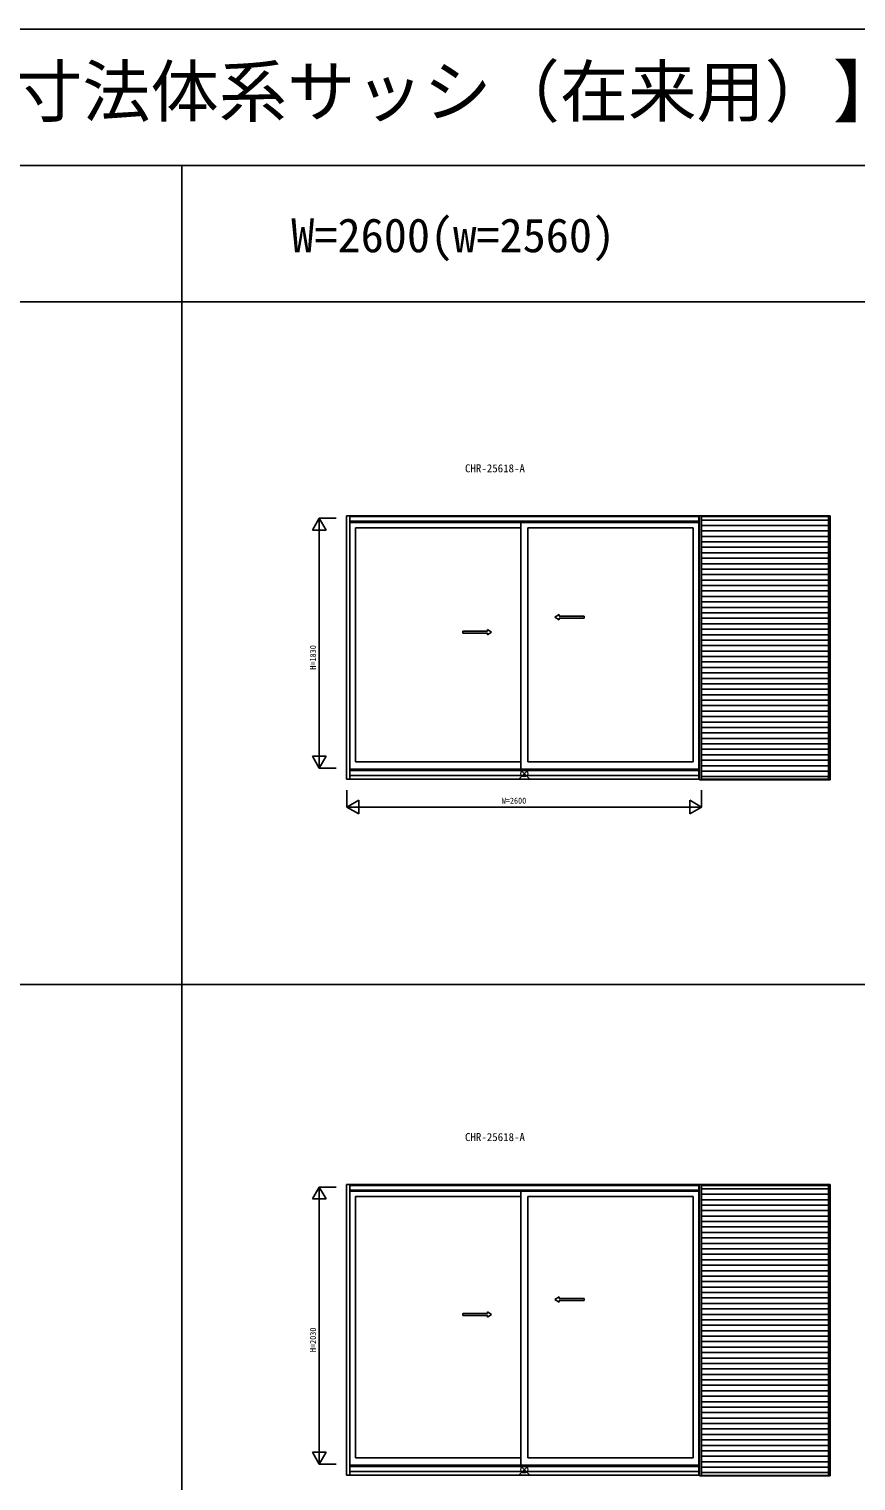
# Model space of a CAD drawing. Units: millimetres, scale not verified. Extents: x -27506 to 27500, y -20006 to 20000.
# Drawn here: x -4021 to 2039, y 9362 to 20000 of the extents above; entities that cross this region are included whole.
import ezdxf
from ezdxf.enums import TextEntityAlignment as Align

# ---------------------------------------------------------------- set-up
doc = ezdxf.new("R2010")
doc.units = ezdxf.units.MM
doc.header["$LTSCALE"] = 24
for name, color, linetype in [('0-0_0', 7, 'Continuous'), ('0-1_YKK_A1', 4, 'Continuous'), ('0-2_YKK_A2', 3, 'Continuous'), ('0-7_YKK_F1', 7, 'Continuous'), ('0-9_YKK_N1', 2, 'Continuous')]:
    doc.layers.add(name, color=color, linetype=linetype)
doc.layers.add('0-8_YKK_IN', color=1, linetype='Continuous', lineweight=18)
doc.styles.add('ＭＳ ゴシック', font='')
doc.styles.get('ＭＳ ゴシック').set_extended_font_data('MS Gothic')

msp = doc.modelspace()

# ---------------------------------------------------------------- linework, layer by layer
at = {"layer": '0-1_YKK_A1'}
for p, q in [((-1694.3, 16433.27), (893.5, 16433.27)), ((-1694.3, 16433.27), (-1694.3, 14504.7)), ((-1669, 16433.27), (-1669, 14504.7)), ((-1669, 16427.5), (888.5, 16427.5)), ((-1669, 16393), (888.5, 16393)), ((-1669, 16384), (888.5, 16384)), ((-416.49, 14578.2), (-416.49, 16384)), ((888.5, 16433.27), (888.5, 14504.7)), ((-1629.49, 14631), (-1629.49, 16346)), ((-416.49, 16346), (-1629.49, 16346)), ((-366.49, 16346), (846.5, 16346)), ((-366.49, 16346), (-366.49, 14631)), ((846.5, 14631), (846.5, 16346)), ((-136.78, 15710.96), (-166.78, 15690.97)), ((-136.79, 15670.97), (-166.78, 15690.97)), ((-136.79, 15670.97), (-136.79, 15683.46)), ((46.55, 15683.46), (-136.79, 15683.46)), ((-136.78, 15698.46), (-136.78, 15710.96)), ((46.56, 15698.45), (-136.78, 15698.46)), ((46.55, 15683.46), (46.55, 15698.45)), ((-842.55, 15588.45), (-661.21, 15588.46)), ((-842.54, 15573.46), (-842.54, 15588.45)), ((-842.54, 15573.46), (-661.2, 15573.46)), ((-661.21, 15588.46), (-661.21, 15600.96)), ((-661.21, 15600.96), (-631.21, 15580.97)), ((-661.2, 15560.97), (-631.21, 15580.97)), ((-661.2, 15560.97), (-661.2, 15573.46)), ((-1669, 14578.2), (888.5, 14578.2)), ((-416.49, 14631), (-1629.49, 14631)), ((-366.49, 14631), (846.5, 14631)), ((-1694.3, 14504.7), (893.5, 14504.7)), ((-1669, 14568.2), (888.5, 14568.2)), ((-1669, 14530.2), (888.5, 14530.2)), ((-1694.3, 11533.27), (893.5, 11533.27)), ((-1694.3, 11533.27), (-1694.3, 9404.7)), ((-1669, 11533.27), (-1669, 9404.7)), ((-1669, 11527.5), (888.5, 11527.5)), ((-1669, 11493), (888.5, 11493)), ((888.5, 11533.27), (888.5, 9404.7)), ((-1669, 11484), (888.5, 11484)), ((-1629.49, 9531), (-1629.49, 11446)), ((-416.49, 11446), (-1629.49, 11446)), ((-416.49, 9478.2), (-416.49, 11484)), ((-366.49, 11446), (846.5, 11446)), ((-366.49, 11446), (-366.49, 9531)), ((846.5, 9531), (846.5, 11446)), ((-136.78, 10710.96), (-166.78, 10690.97)), ((-136.79, 10670.97), (-166.78, 10690.97)), ((-136.79, 10670.97), (-136.79, 10683.46)), ((46.55, 10683.46), (-136.79, 10683.46)), ((-136.78, 10698.46), (-136.78, 10710.96)), ((46.56, 10698.45), (-136.78, 10698.46)), ((46.55, 10683.46), (46.55, 10698.45)), ((-842.55, 10588.45), (-661.21, 10588.46)), ((-842.54, 10573.46), (-842.54, 10588.45)), ((-842.54, 10573.46), (-661.2, 10573.46)), ((-661.21, 10588.46), (-661.21, 10600.96)), ((-661.21, 10600.96), (-631.21, 10580.97)), ((-661.2, 10560.97), (-631.21, 10580.97)), ((-661.2, 10560.97), (-661.2, 10573.46)), ((-1669, 9478.2), (888.5, 9478.2)), ((-1669, 9468.2), (888.5, 9468.2)), ((-416.49, 9531), (-1629.49, 9531)), ((-366.49, 9531), (846.5, 9531)), ((-1694.3, 9404.7), (893.5, 9404.7)), ((-1669, 9430.2), (888.5, 9430.2))]:
    msp.add_line(p, q, dxfattribs=at)
at = {"layer": '0-2_YKK_A2'}
for p, q in [((893.5, 14499.2), (893.5, 16433.27)), ((893.5, 16433.27), (1851.5, 16433.27)), ((907.5, 14499.2), (907.5, 16433.27)), ((1837.5, 16427.5), (907.5, 16427.5)), ((907.5, 16402.5), (1837.5, 16402.5)), ((1837.5, 16433.27), (1837.5, 14499.2)), ((1851.5, 16433.27), (1851.5, 14499.2)), ((1837.5, 16362.5), (907.5, 16362.5)), ((1837.5, 16322.5), (907.5, 16322.5)), ((1837.5, 16282.5), (907.5, 16282.5)), ((1837.5, 16242.5), (907.5, 16242.5)), ((1837.5, 16202.5), (907.5, 16202.5)), ((1837.5, 16162.5), (907.5, 16162.5)), ((1837.5, 16122.5), (907.5, 16122.5)), ((1837.5, 16082.5), (907.5, 16082.5)), ((1837.5, 16042.5), (907.5, 16042.5)), ((1837.5, 16002.5), (907.5, 16002.5)), ((1837.5, 15962.5), (907.5, 15962.5)), ((1837.5, 15922.5), (907.5, 15922.5)), ((1837.5, 15882.5), (907.5, 15882.5)), ((1837.5, 15842.5), (907.5, 15842.5)), ((1837.5, 15802.5), (907.5, 15802.5)), ((1837.5, 15762.5), (907.5, 15762.5)), ((1837.5, 15722.5), (907.5, 15722.5)), ((1837.5, 15682.5), (907.5, 15682.5)), ((1837.5, 15642.5), (907.5, 15642.5)), ((1837.5, 15602.5), (907.5, 15602.5)), ((1837.5, 15562.5), (907.5, 15562.5)), ((1837.5, 15522.5), (907.5, 15522.5)), ((1837.5, 15482.5), (907.5, 15482.5)), ((1837.5, 15442.5), (907.5, 15442.5)), ((1837.5, 15402.5), (907.5, 15402.5)), ((1837.5, 15362.5), (907.5, 15362.5)), ((1837.5, 15322.5), (907.5, 15322.5)), ((1837.5, 15282.5), (907.5, 15282.5)), ((1837.5, 15242.5), (907.5, 15242.5)), ((1837.5, 15202.5), (907.5, 15202.5)), ((1837.5, 15162.5), (907.5, 15162.5)), ((1837.5, 15122.5), (907.5, 15122.5)), ((1837.5, 15082.5), (907.5, 15082.5)), ((1837.5, 15042.5), (907.5, 15042.5)), ((1837.5, 15002.5), (907.5, 15002.5)), ((1837.5, 14962.5), (907.5, 14962.5)), ((1837.5, 14922.5), (907.5, 14922.5)), ((1837.5, 14882.5), (907.5, 14882.5)), ((1837.5, 14842.5), (907.5, 14842.5)), ((1837.5, 14802.5), (907.5, 14802.5)), ((1837.5, 14762.5), (907.5, 14762.5)), ((1837.5, 14722.5), (907.5, 14722.5)), ((1837.5, 14682.5), (907.5, 14682.5)), ((1837.5, 14642.5), (907.5, 14642.5)), ((1837.5, 14602.5), (907.5, 14602.5)), ((893.5, 14499.2), (1851.5, 14499.2)), ((1837.5, 14562.5), (907.5, 14562.5)), ((1837.5, 14522.5), (907.5, 14522.5)), ((1837.5, 14502.7), (907.5, 14502.7)), ((893.5, 9399.2), (893.5, 11533.27)), ((893.5, 11533.27), (1851.5, 11533.27)), ((907.5, 9399.2), (907.5, 11533.27)), ((1837.5, 11527.5), (907.5, 11527.5)), ((907.5, 11502.5), (1837.5, 11502.5)), ((1837.5, 11533.27), (1837.5, 9399.2)), ((1851.5, 11533.27), (1851.5, 9399.2)), ((1837.5, 11462.5), (907.5, 11462.5)), ((1837.5, 11422.5), (907.5, 11422.5)), ((1837.5, 11382.5), (907.5, 11382.5)), ((1837.5, 11342.5), (907.5, 11342.5)), ((1837.5, 11302.5), (907.5, 11302.5)), ((1837.5, 11262.5), (907.5, 11262.5)), ((1837.5, 11222.5), (907.5, 11222.5)), ((1837.5, 11182.5), (907.5, 11182.5)), ((1837.5, 11142.5), (907.5, 11142.5)), ((1837.5, 11102.5), (907.5, 11102.5)), ((1837.5, 11062.5), (907.5, 11062.5)), ((1837.5, 11022.5), (907.5, 11022.5)), ((1837.5, 10982.5), (907.5, 10982.5)), ((1837.5, 10942.5), (907.5, 10942.5)), ((1837.5, 10902.5), (907.5, 10902.5)), ((1837.5, 10862.5), (907.5, 10862.5)), ((1837.5, 10822.5), (907.5, 10822.5)), ((1837.5, 10782.5), (907.5, 10782.5)), ((1837.5, 10742.5), (907.5, 10742.5)), ((1837.5, 10702.5), (907.5, 10702.5)), ((1837.5, 10662.5), (907.5, 10662.5)), ((1837.5, 10622.5), (907.5, 10622.5)), ((1837.5, 10582.5), (907.5, 10582.5)), ((1837.5, 10542.5), (907.5, 10542.5)), ((1837.5, 10502.5), (907.5, 10502.5)), ((1837.5, 10462.5), (907.5, 10462.5)), ((1837.5, 10422.5), (907.5, 10422.5)), ((1837.5, 10382.5), (907.5, 10382.5)), ((1837.5, 10342.5), (907.5, 10342.5)), ((1837.5, 10302.5), (907.5, 10302.5)), ((1837.5, 10262.5), (907.5, 10262.5)), ((1837.5, 10222.5), (907.5, 10222.5)), ((1837.5, 10182.5), (907.5, 10182.5)), ((1837.5, 10142.5), (907.5, 10142.5)), ((1837.5, 10102.5), (907.5, 10102.5)), ((1837.5, 10062.5), (907.5, 10062.5)), ((1837.5, 10022.5), (907.5, 10022.5)), ((1837.5, 9982.5), (907.5, 9982.5)), ((1837.5, 9942.5), (907.5, 9942.5)), ((1837.5, 9902.5), (907.5, 9902.5)), ((1837.5, 9862.5), (907.5, 9862.5)), ((1837.5, 9822.5), (907.5, 9822.5)), ((1837.5, 9782.5), (907.5, 9782.5)), ((1837.5, 9742.5), (907.5, 9742.5)), ((1837.5, 9702.5), (907.5, 9702.5)), ((1837.5, 9662.5), (907.5, 9662.5)), ((1837.5, 9622.5), (907.5, 9622.5)), ((1837.5, 9582.5), (907.5, 9582.5)), ((1837.5, 9542.5), (907.5, 9542.5)), ((1837.5, 9502.5), (907.5, 9502.5)), ((893.5, 9399.2), (1851.5, 9399.2)), ((1837.5, 9462.5), (907.5, 9462.5)), ((1837.5, 9422.5), (907.5, 9422.5)), ((1837.5, 9402.7), (907.5, 9402.7))]:
    msp.add_line(p, q, dxfattribs=at)
at = {"layer": '0-7_YKK_F1'}
for p, q in [((-27500, 20000), (27500, 20000)), ((-27500, 19000), (26500, 19000)), ((-2900, -20000), (-2900, 19000)), ((-27500, 18000), (26500, 18000)), ((-27500, 13000), (26500, 13000))]:
    msp.add_line(p, q, dxfattribs=at)
at = {"layer": '0-8_YKK_IN'}
for p, q in [((-356.14, 14509.84), (-426.86, 14580.55)), ((-356.14, 14580.55), (-426.86, 14509.84)), ((-356.14, 9409.84), (-426.86, 9480.55)), ((-356.14, 9480.55), (-426.86, 9409.84))]:
    msp.add_line(p, q, dxfattribs=at)
for centre in [(-391.5, 14545.2), (-391.5, 9445.2)]:
    msp.add_circle(centre, 25, dxfattribs=at)
at = {"layer": '0-9_YKK_N1'}
for p, q in [((-1944.3, 16328.4), (-1894.3, 16415)), ((-1894.3, 16415), (-1894.3, 14585)), ((-1894.3, 16415), (-1769.3, 16415)), ((-1844.3, 16328.4), (-1894.3, 16415)), ((-1944.3, 16328.4), (-1844.3, 16328.4)), ((-1944.3, 14671.6), (-1844.3, 14671.6)), ((-1944.3, 14671.6), (-1894.3, 14585)), ((-1894.3, 14585), (-1844.3, 14671.6)), ((-1894.3, 14585), (-1769.3, 14585)), ((-1691.5, 14299.2), (908.5, 14299.2)), ((-1604.9, 14249.2), (-1691.5, 14299.2)), ((-1604.9, 14249.2), (-1604.9, 14349.2)), ((821.9, 14249.2), (821.9, 14349.2)), ((821.9, 14249.2), (908.5, 14299.2)), ((-1944.3, 11428.4), (-1894.3, 11515)), ((-1894.3, 11515), (-1894.3, 9485)), ((-1894.3, 11515), (-1769.3, 11515)), ((-1844.3, 11428.4), (-1894.3, 11515)), ((-1944.3, 11428.4), (-1844.3, 11428.4)), ((-1944.3, 9571.6), (-1844.3, 9571.6)), ((-1944.3, 9571.6), (-1894.3, 9485)), ((-1894.3, 9485), (-1844.3, 9571.6)), ((-1894.3, 9485), (-1769.3, 9485))]:
    msp.add_line(p, q, dxfattribs=at)
for points in [[(-1691.5, 14424.2), (-1691.5, 14299.2), (-1604.9, 14349.2)], [(908.5, 14424.2), (908.5, 14299.2), (821.9, 14349.2)]]:
    msp.add_lwpolyline(points, dxfattribs=at)

# ---------------------------------------------------------------- texts
at = {"layer": '0-0_0', "style": 'ＭＳ ゴシック'}
for s, height, p in [('ＣＨＲ０２\u3000エピソードＩＩ ＮＥＯ\u3000雨戸付引違い窓\u3000半外付型\u3000２・４枚建\u3000テラスタイプ\u3000【新寸法体系サッシ（在来用）】', 366.6, (-26881.53, 19250)), ('CHR-25618-A', 58.65, (-825.58, 16734.47)), ('CHR-25618-A', 58.65, (-825.58, 11834.47))]:
    msp.add_text(s, height=height, dxfattribs=at).set_placement(p, align=Align.BOTTOM_LEFT)
at = {"layer": '0-0_0', "color": 3, "style": 'ＭＳ ゴシック'}
msp.add_text('W=2600(w=2560)', height=249.3, dxfattribs=at).set_placement((-2099.45, 18289.62), align=Align.BOTTOM_LEFT)
at = {"layer": '0-9_YKK_N1', "style": 'ＭＳ ゴシック'}
for s, p in [('H=1830', (-1904.8, 15305.96)), ('H=2030', (-1904.8, 10305.96))]:
    msp.add_text(s, height=43.99, rotation=90, dxfattribs=at).set_placement(p, align=Align.BOTTOM_LEFT)
msp.add_text('W=2600', height=43.99, dxfattribs=at).set_placement((-556.5, 14311.2), align=Align.BOTTOM_LEFT)

doc.saveas('drawing.dxf')
